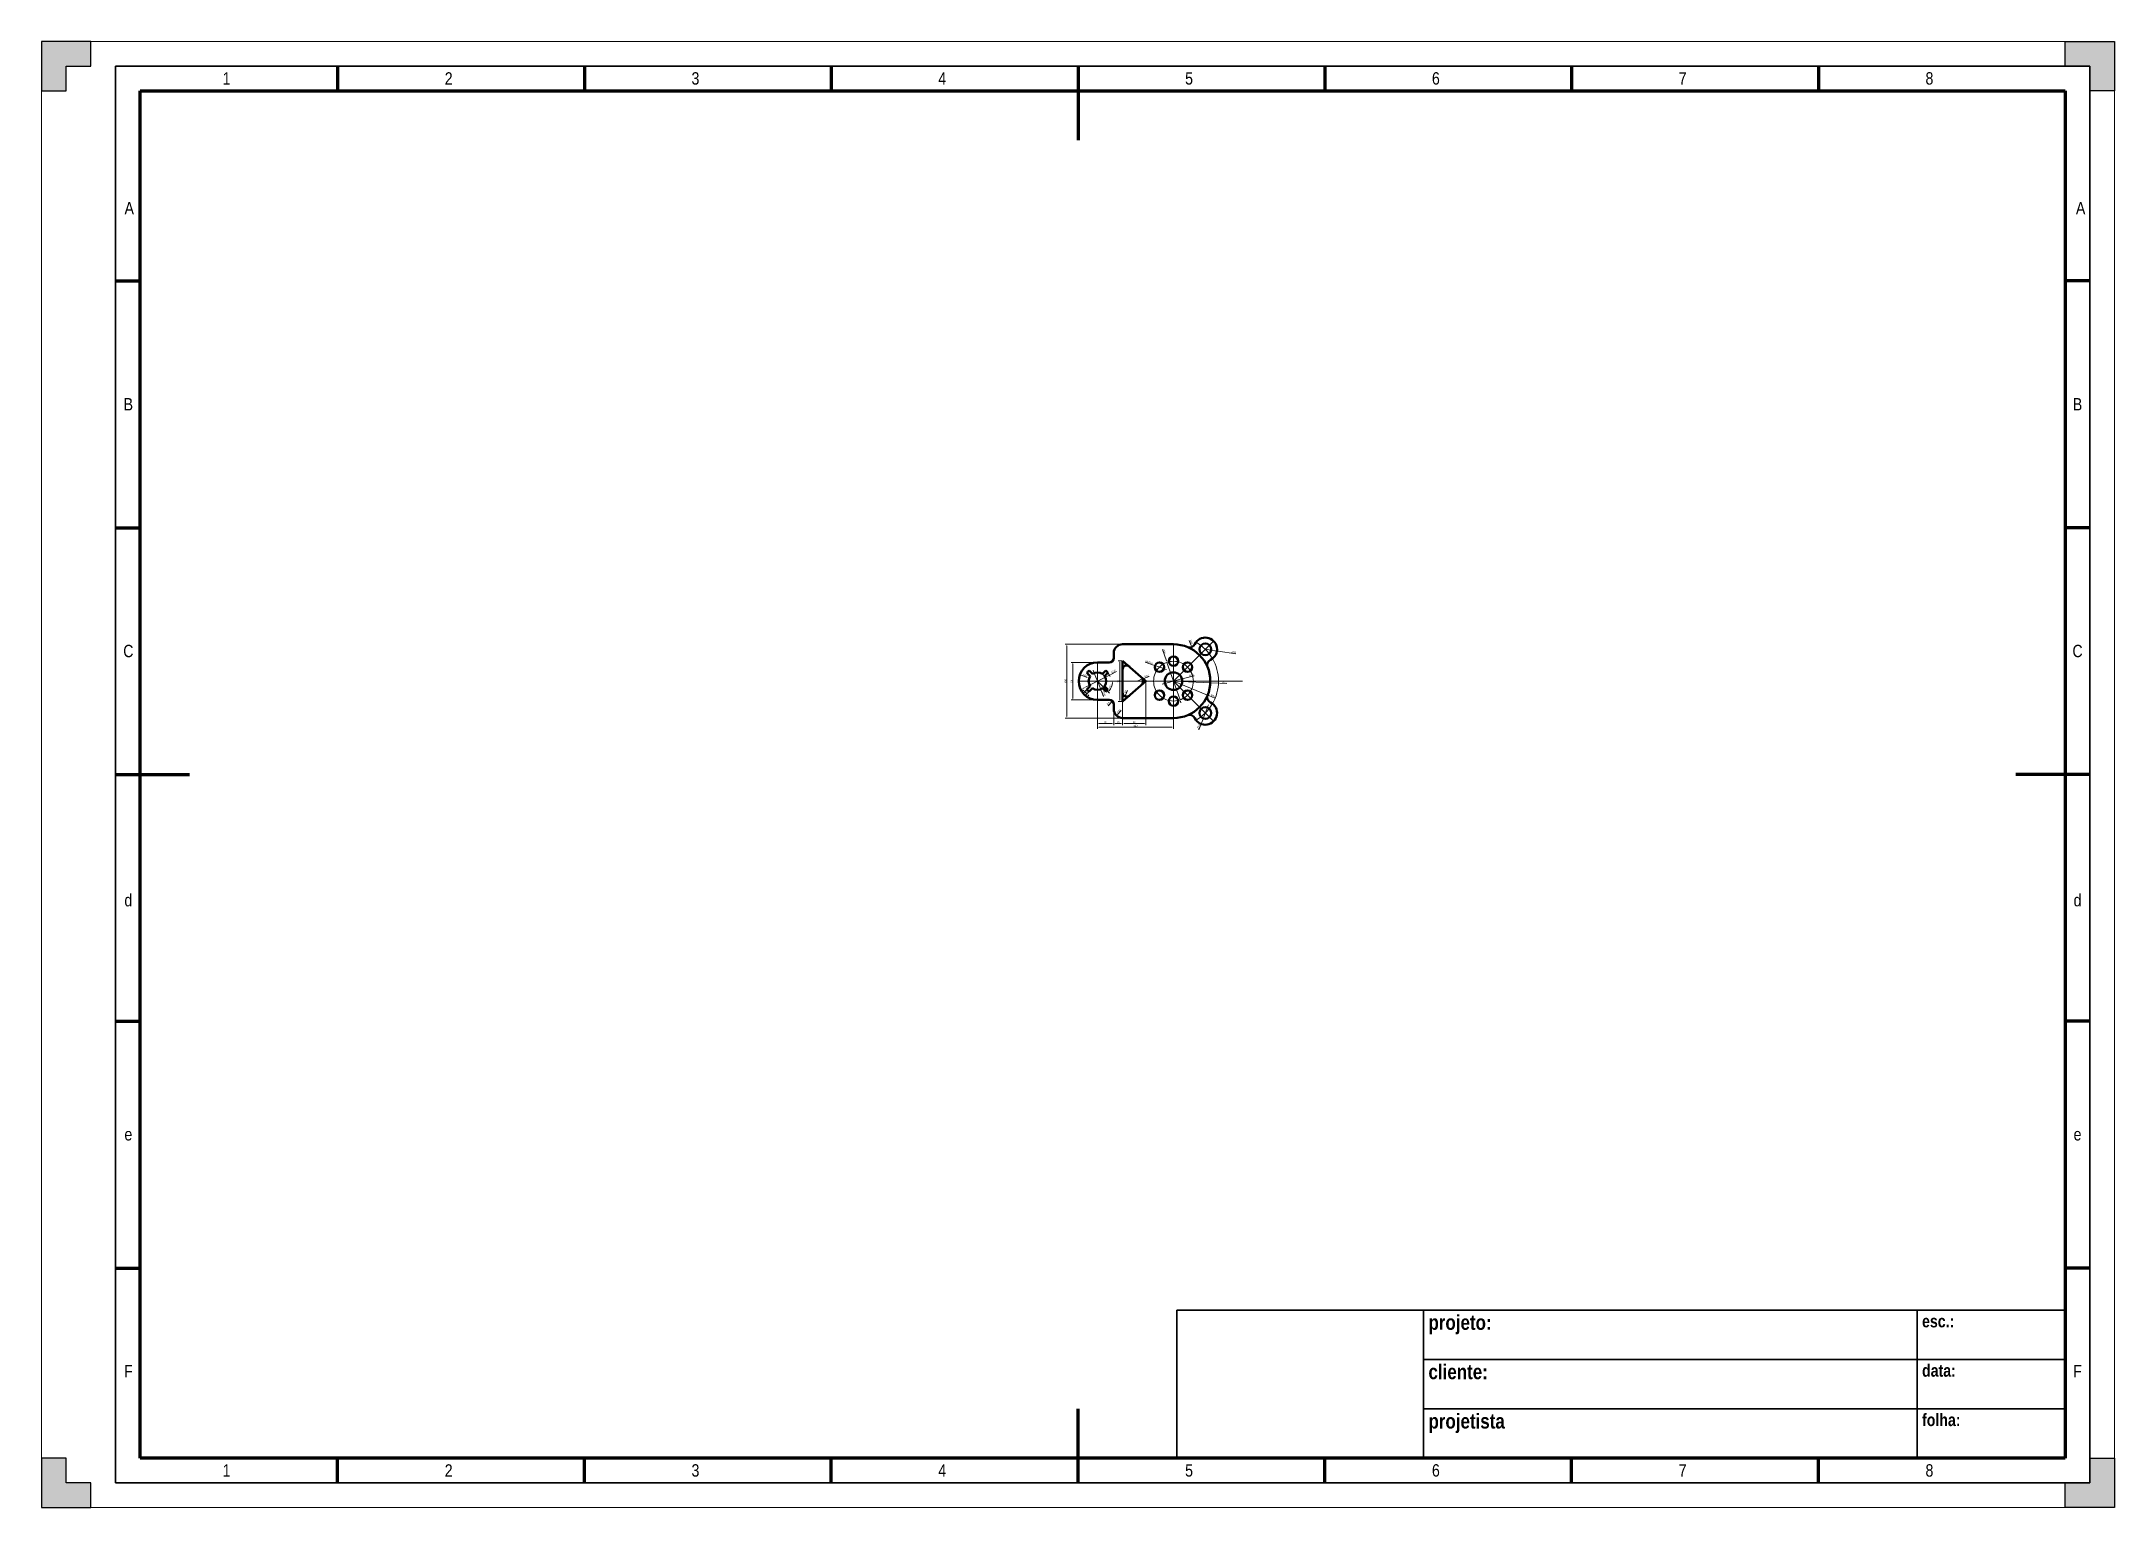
# Paper-space layout 'A3' of a CAD drawing. Header units: millimetres. Extents: x 2 to 422, y 25 to 322.
# The model-space entities are those that its viewports show. They can reach past a viewport. Long polylines and large blocks are cut down to what shows.
import ezdxf

# ---------------------------------------------------------------- set-up
doc = ezdxf.new("R2010")
doc.units = ezdxf.units.MM
doc.header["$PDMODE"] = 2
doc.linetypes.add('DASHDOTX2', pattern=[50.8, 25.4, -12.7, 0, -12.7])
for name, color, linetype, lineweight in [('Cotas', 246, 'Continuous', 18), ('Linha contorno', 7, 'Continuous', 50), ('Linha de folha', 106, 'Continuous', 18), ('Linha simetria', 170, 'DASHDOTX2', 18), ('Linha_MargemA2A3A4', 106, 'Continuous', 70), ('Linhade centro', 106, 'DASHDOTX2', 18), ('Marca_Centro', 106, 'Continuous', 70), ('Sistema_Malha', 106, 'Continuous', 35)]:
    doc.layers.add(name, color=color, linetype=linetype, lineweight=lineweight)
for name, color, linetype in [('Marca_corte', 7, 'Continuous'), ('texto_legenda', 174, 'Continuous'), ('VP', 30, 'Continuous')]:
    doc.layers.add(name, color=color, linetype=linetype)
doc.layers.get('VP').off()
doc.styles.add('Cotas', font='technic_.ttf')
doc.styles.add('Texto legenda', font='techb___.ttf')
doc.styles.add('Texto_Malha', font='technic_.ttf')
doc.dimstyles.new('COTASABNT', dxfattribs={"dimscale": 0, "dimtxt": 3, "dimasz": 2.5, "dimexe": 3, "dimexo": 1, "dimtad": 1, "dimtxsty": 'Cotas', "dimcen": 2.5, "dimclrd": 256, "dimclre": 256, "dimclrt": 256, "dimadec": 0, "dimazin": 0, "dimtfac": 1, "dimtmove": 0, "dimatfit": 3, "dimfxl": 1, "dimlwd": -1, "dimlwe": -1, "dimarcsym": 0})

# ---------------------------------------------------------------- blocks, each defined once
blk = doc.blocks.new('*D12')
at = {"layer": 'Cotas', "transparency": 16777216}
for p, q in [((5320.2, 3416.9), (5320.2, 3336.5)), ((5450.2, 3416.9), (5450.2, 3336.5)), ((5447.7, 3339.5), (5322.7, 3339.5))]:
    blk.add_line(p, q, dxfattribs=at)
for points in [[(5322.7, 3339.9), (5322.7, 3339), (5320.2, 3339.5)], [(5447.7, 3339.9), (5447.7, 3339), (5450.2, 3339.5)]]:
    blk.add_solid(points, dxfattribs=at)
at = {"layer": 'Defpoints', "color": 0, "transparency": 16777216}
for p in [(5320.2, 3417.9), (5450.2, 3417.9), (5320.2, 3339.5)]:
    blk.add_point(p, dxfattribs=at)
at = {"layer": 'Cotas', "transparency": 16777216, "insert": (5385.2, 3341.7), "char_height": 3, "attachment_point": 5, "style": 'Cotas'}
blk.add_mtext('130', dxfattribs=at)
blk = doc.blocks.new('*D15')
at = {"layer": 'Cotas', "transparency": 16777216}
for p, q in [((5320.2, 3384.9), (5320.2, 3342.6)), ((5348.2, 3368.9), (5348.2, 3342.6)), ((5322.7, 3345.6), (5345.7, 3345.6))]:
    blk.add_line(p, q, dxfattribs=at)
for points in [[(5322.7, 3346), (5322.7, 3345.1), (5320.2, 3345.6)], [(5345.7, 3346), (5345.7, 3345.1), (5348.2, 3345.6)]]:
    blk.add_solid(points, dxfattribs=at)
at = {"layer": 'Defpoints', "color": 0, "transparency": 16777216}
for p in [(5320.2, 3385.9), (5348.2, 3369.9), (5348.2, 3345.6)]:
    blk.add_point(p, dxfattribs=at)
at = {"layer": 'Cotas', "transparency": 16777216, "insert": (5334.2, 3347.7), "char_height": 3, "attachment_point": 5, "style": 'Cotas'}
blk.add_mtext('28', dxfattribs=at)
blk = doc.blocks.new('*D16')
at = {"layer": 'Cotas', "transparency": 16777216}
for p, q in [((5348.2, 3368.9), (5348.2, 3342.6)), ((5363.2, 3368.9), (5363.2, 3342.6)), ((5350.7, 3345.6), (5360.7, 3345.6))]:
    blk.add_line(p, q, dxfattribs=at)
for points in [[(5350.7, 3346), (5350.7, 3345.1), (5348.2, 3345.6)], [(5360.7, 3346), (5360.7, 3345.1), (5363.2, 3345.6)]]:
    blk.add_solid(points, dxfattribs=at)
at = {"layer": 'Defpoints', "color": 0, "transparency": 16777216}
for p in [(5348.2, 3369.9), (5363.2, 3369.9), (5363.2, 3345.6)]:
    blk.add_point(p, dxfattribs=at)
at = {"layer": 'Cotas', "transparency": 16777216, "insert": (5355.7, 3347.7), "char_height": 3, "attachment_point": 5, "style": 'Cotas'}
blk.add_mtext('15', dxfattribs=at)
blk = doc.blocks.new('*D28')
at = {"layer": 'Cotas', "transparency": 16777216}
for p, q in [((5362.2, 3452.9), (5355.7, 3452.9)), ((5358.7, 3385.4), (5358.7, 3450.4)), ((5362.2, 3382.9), (5355.7, 3382.9))]:
    blk.add_line(p, q, dxfattribs=at)
for points in [[(5358.3, 3450.4), (5359.2, 3450.4), (5358.7, 3452.9)], [(5358.3, 3385.4), (5359.2, 3385.4), (5358.7, 3382.9)]]:
    blk.add_solid(points, dxfattribs=at)
at = {"layer": 'Defpoints', "color": 0, "transparency": 16777216}
for p in [(5358.7, 3452.9), (5363.2, 3452.9), (5363.2, 3382.9)]:
    blk.add_point(p, dxfattribs=at)
at = {"layer": 'Cotas', "transparency": 16777216, "insert": (5356.6, 3417.9), "char_height": 3, "attachment_point": 5, "rotation": 90, "style": 'Cotas'}
blk.add_mtext('70', dxfattribs=at)
blk = doc.blocks.new('*D29')
at = {"layer": 'Cotas', "transparency": 16777216}
for p, q in [((5363.2, 3416.9), (5363.2, 3342.6)), ((5403.2, 3416.9), (5403.2, 3342.6)), ((5400.7, 3345.6), (5365.7, 3345.6))]:
    blk.add_line(p, q, dxfattribs=at)
for points in [[(5365.7, 3346), (5365.7, 3345.1), (5363.2, 3345.6)], [(5400.7, 3346), (5400.7, 3345.1), (5403.2, 3345.6)]]:
    blk.add_solid(points, dxfattribs=at)
at = {"layer": 'Defpoints', "color": 0, "transparency": 16777216}
for p in [(5363.2, 3417.9), (5403.2, 3417.9), (5363.2, 3345.6)]:
    blk.add_point(p, dxfattribs=at)
at = {"layer": 'Cotas', "transparency": 16777216, "insert": (5383.2, 3347.7), "char_height": 3, "attachment_point": 5, "style": 'Cotas'}
blk.add_mtext('40', dxfattribs=at)
blk = doc.blocks.new('*D30')
at = {"layer": 'Cotas', "transparency": 16777216}
blk.add_line((5361.1, 3367.8), (5354.4, 3361.1), dxfattribs=at)
blk.add_solid([(5354.1, 3361.4), (5354.7, 3360.8), (5352.6, 3359.3)], dxfattribs=at)
at = {"layer": 'Defpoints', "color": 0, "transparency": 16777216}
for p in [(5363.2, 3369.9), (5352.6, 3359.3)]:
    blk.add_point(p, dxfattribs=at)
at = {"layer": 'Cotas', "transparency": 16777216, "insert": (5357.1, 3366.9), "char_height": 3, "attachment_point": 5, "rotation": 45, "style": 'Cotas'}
blk.add_mtext('R15', dxfattribs=at)
blk = doc.blocks.new('*D31')
at = {"layer": 'Cotas', "transparency": 16777216}
blk.add_line((5338.4, 3376), (5344.1, 3381.8), dxfattribs=at)
blk.add_solid([(5343.8, 3382.1), (5344.4, 3381.5), (5345.9, 3383.6)], dxfattribs=at)
at = {"layer": 'Defpoints', "color": 0, "transparency": 16777216}
for p in [(5340.2, 3377.9), (5345.9, 3383.6)]:
    blk.add_point(p, dxfattribs=at)
at = {"layer": 'Cotas', "transparency": 16777216, "insert": (5338.8, 3379.6), "char_height": 3, "attachment_point": 5, "rotation": 44.8645, "style": 'Cotas'}
blk.add_mtext('R8', dxfattribs=at)
blk = doc.blocks.new('*D32')
at = {"layer": 'Cotas', "transparency": 16777216}
for p, q in [((5339.2, 3449.9), (5275.1, 3449.9)), ((5278.1, 3447.4), (5278.1, 3388.4)), ((5339.2, 3385.9), (5275.1, 3385.9))]:
    blk.add_line(p, q, dxfattribs=at)
for points in [[(5277.7, 3447.4), (5278.5, 3447.4), (5278.1, 3449.9)], [(5277.7, 3388.4), (5278.5, 3388.4), (5278.1, 3385.9)]]:
    blk.add_solid(points, dxfattribs=at)
at = {"layer": 'Defpoints', "color": 0, "transparency": 16777216}
for p in [(5340.2, 3449.9), (5278.1, 3385.9), (5340.2, 3385.9)]:
    blk.add_point(p, dxfattribs=at)
at = {"layer": 'Cotas', "transparency": 16777216, "insert": (5276, 3417.9), "char_height": 3, "attachment_point": 5, "rotation": 90, "style": 'Cotas'}
blk.add_mtext('64', dxfattribs=at)
blk = doc.blocks.new('*D33')
at = {"layer": 'Cotas', "transparency": 16777216}
for p, q in [((5362.2, 3480.9), (5265.1, 3480.9)), ((5268.1, 3357.4), (5268.1, 3478.4)), ((5362.2, 3354.9), (5265.1, 3354.9))]:
    blk.add_line(p, q, dxfattribs=at)
for points in [[(5267.7, 3478.4), (5268.5, 3478.4), (5268.1, 3480.9)], [(5267.7, 3357.4), (5268.5, 3357.4), (5268.1, 3354.9)]]:
    blk.add_solid(points, dxfattribs=at)
at = {"layer": 'Defpoints', "color": 0, "transparency": 16777216}
for p in [(5268.1, 3480.9), (5363.2, 3480.9), (5363.2, 3354.9)]:
    blk.add_point(p, dxfattribs=at)
at = {"layer": 'Cotas', "transparency": 16777216, "insert": (5265.9, 3417.9), "char_height": 3, "attachment_point": 5, "rotation": 90, "style": 'Cotas'}
blk.add_mtext('126', dxfattribs=at)
blk = doc.blocks.new('*D34')
at = {"layer": 'Cotas', "transparency": 16777216}
blk.add_line((5302.5, 3424.3), (5292.5, 3427.9), dxfattribs=at)
blk.add_solid([(5292.6, 3428.3), (5292.3, 3427.5), (5290.1, 3428.7)], dxfattribs=at)
at = {"layer": 'Defpoints', "color": 0, "transparency": 16777216}
for p in [(5290.1, 3428.7), (5320.2, 3417.9)]:
    blk.add_point(p, dxfattribs=at)
at = {"layer": 'Cotas', "transparency": 16777216, "insert": (5299.4, 3427.7), "char_height": 3, "attachment_point": 5, "rotation": 340.2278, "style": 'Cotas'}
blk.add_mtext('R32', dxfattribs=at)
blk = doc.blocks.new('*D35')
at = {"layer": 'Cotas', "transparency": 16777216}
for p, q in [((5313.7, 3434.2), (5312.8, 3436.5)), ((5314.6, 3431.8), (5325.8, 3404)), ((5330.8, 3391.6), (5326.8, 3401.7))]:
    blk.add_line(p, q, dxfattribs=at)
blk.add_arc((5320.2, 3417.9), 15, 280.4814, 50.7743, dxfattribs=at)
for points in [[(5314.1, 3434.3), (5313.3, 3434), (5314.6, 3431.8)], [(5327.2, 3401.8), (5326.4, 3401.5), (5325.8, 3404)]]:
    blk.add_solid(points, dxfattribs=at)
at = {"layer": 'Defpoints', "color": 0, "transparency": 16777216}
for p in [(5314.6, 3431.8), (5325.8, 3404)]:
    blk.add_point(p, dxfattribs=at)
at = {"layer": 'Cotas', "transparency": 16777216, "insert": (5331.4, 3396.3), "char_height": 3, "attachment_point": 5, "rotation": 291.9405, "style": 'Cotas'}
blk.add_mtext('∅30', dxfattribs=at)
blk = doc.blocks.new('*D36')
at = {"layer": 'Cotas', "transparency": 16777216}
for p, q in [((5297.5, 3406.3), (5295.3, 3405.2)), ((5299.7, 3407.5), (5340.7, 3428.4)), ((5352.9, 3434.5), (5343, 3429.5))]:
    blk.add_line(p, q, dxfattribs=at)
blk.add_arc((5320.2, 3417.9), 23, 19.5269, 36.2687, dxfattribs=at)
for points in [[(5297.3, 3406.7), (5297.7, 3406), (5299.7, 3407.5)], [(5342.8, 3429.9), (5343.2, 3429.1), (5340.7, 3428.4)]]:
    blk.add_solid(points, dxfattribs=at)
at = {"layer": 'Defpoints', "color": 0, "transparency": 16777216}
for p in [(5299.7, 3407.5), (5340.7, 3428.4)]:
    blk.add_point(p, dxfattribs=at)
at = {"layer": 'Cotas', "transparency": 16777216, "insert": (5348, 3434.6), "char_height": 3, "attachment_point": 5, "rotation": 27.0002, "style": 'Cotas'}
blk.add_mtext('∅46', dxfattribs=at)
blk = doc.blocks.new('*D37')
at = {"layer": 'Cotas', "transparency": 16777216}
for p, q in [((5401.9, 3450.2), (5416.3, 3445.3)), ((5433.8, 3439.4), (5418.6, 3444.5)), ((5436.1, 3438.6), (5438.5, 3437.8))]:
    blk.add_line(p, q, dxfattribs=at)
for points in [[(5416.4, 3445.7), (5416.1, 3444.9), (5418.6, 3444.5)], [(5436.3, 3439), (5436, 3438.2), (5433.8, 3439.4)]]:
    blk.add_solid(points, dxfattribs=at)
at = {"layer": 'Defpoints', "color": 0, "transparency": 16777216}
for p in [(5418.6, 3444.5), (5433.8, 3439.4)]:
    blk.add_point(p, dxfattribs=at)
at = {"layer": 'Cotas', "transparency": 16777216, "insert": (5408.6, 3450.3), "char_height": 3, "attachment_point": 5, "rotation": 341.1981, "style": 'Cotas'}
blk.add_mtext('6X∅16', dxfattribs=at)
blk = doc.blocks.new('*D38')
at = {"layer": 'Cotas', "transparency": 16777216}
for p, q in [((5450.2, 3417.9), (5508.6, 3394.2)), ((5521, 3389.1), (5510.9, 3393.2))]:
    blk.add_line(p, q, dxfattribs=at)
blk.add_solid([(5511.1, 3393.6), (5510.8, 3392.9), (5508.6, 3394.2)], dxfattribs=at)
at = {"layer": 'Defpoints', "color": 0, "transparency": 16777216}
for p in [(5450.2, 3417.9), (5508.6, 3394.2)]:
    blk.add_point(p, dxfattribs=at)
at = {"layer": 'Cotas', "transparency": 16777216, "insert": (5517.9, 3392.8), "char_height": 3, "attachment_point": 5, "rotation": 337.8733, "style": 'Cotas'}
blk.add_mtext('R63', dxfattribs=at)
blk = doc.blocks.new('*D39')
at = {"layer": 'Cotas', "transparency": 16777216}
for p, q in [((5504.7, 3472.4), (5524.5, 3469.4)), ((5557.1, 3464.5), (5526.9, 3469))]:
    blk.add_line(p, q, dxfattribs=at)
blk.add_solid([(5527, 3469.4), (5526.9, 3468.6), (5524.5, 3469.4)], dxfattribs=at)
at = {"layer": 'Defpoints', "color": 0, "transparency": 16777216}
for p in [(5504.7, 3472.4), (5524.5, 3469.4)]:
    blk.add_point(p, dxfattribs=at)
at = {"layer": 'Cotas', "transparency": 16777216, "insert": (5553.4, 3467.3), "char_height": 3, "attachment_point": 5, "rotation": 351.4874, "style": 'Cotas'}
blk.add_mtext('R20', dxfattribs=at)
blk = doc.blocks.new('*D40')
at = {"layer": 'Cotas', "transparency": 16777216}
blk.add_line((5477, 3487.5), (5480.5, 3478.6), dxfattribs=at)
blk.add_solid([(5480.9, 3478.7), (5480.1, 3478.4), (5481.4, 3476.2)], dxfattribs=at)
at = {"layer": 'Defpoints', "color": 0, "transparency": 16777216}
for p in [(5477.7, 3485.5), (5481.4, 3476.2)]:
    blk.add_point(p, dxfattribs=at)
at = {"layer": 'Cotas', "transparency": 16777216, "insert": (5480.3, 3485), "char_height": 3, "attachment_point": 5, "rotation": 291.3032, "style": 'Cotas'}
blk.add_mtext('R10', dxfattribs=at)
blk = doc.blocks.new('*D41')
at = {"layer": 'Cotas', "transparency": 16777216}
for p, q in [((5508.3, 3372.8), (5501.1, 3354.1)), ((5509.2, 3375.1), (5510.1, 3377.5)), ((5493.7, 3334.9), (5500.2, 3351.8))]:
    blk.add_line(p, q, dxfattribs=at)
for points in [[(5508.8, 3375.3), (5509.6, 3375), (5508.3, 3372.8)], [(5499.8, 3352), (5500.6, 3351.7), (5501.1, 3354.1)]]:
    blk.add_solid(points, dxfattribs=at)
at = {"layer": 'Defpoints', "color": 0, "transparency": 16777216}
for p in [(5508.3, 3372.8), (5501.1, 3354.1)]:
    blk.add_point(p, dxfattribs=at)
at = {"layer": 'Cotas', "transparency": 16777216, "insert": (5493.1, 3339.6), "char_height": 3, "attachment_point": 5, "rotation": 68.9513, "style": 'Cotas'}
blk.add_mtext('∅20', dxfattribs=at)
blk = doc.blocks.new('*D42')
at = {"layer": 'Cotas', "transparency": 16777216}
for p, q in [((5450.2, 3417.9), (5527.2, 3414.4)), ((5541.4, 3413.8), (5529.7, 3414.3))]:
    blk.add_line(p, q, dxfattribs=at)
blk.add_solid([(5529.7, 3414.7), (5529.6, 3413.9), (5527.2, 3414.4)], dxfattribs=at)
at = {"layer": 'Defpoints', "color": 0, "transparency": 16777216}
for p in [(5450.2, 3417.9), (5527.2, 3414.4)]:
    blk.add_point(p, dxfattribs=at)
at = {"layer": 'Cotas', "transparency": 16777216, "insert": (5537.5, 3416.1), "char_height": 3, "attachment_point": 5, "rotation": 357.4016, "style": 'Cotas'}
blk.add_mtext('R77', dxfattribs=at)
blk = doc.blocks.new('*D43')
at = {"layer": 'Cotas', "transparency": 16777216}
for p, q in [((5431.2, 3472.2), (5438.2, 3452.4)), ((5461.5, 3385.8), (5439, 3450)), ((5462.3, 3383.5), (5463.1, 3381.1))]:
    blk.add_line(p, q, dxfattribs=at)
for points in [[(5438.6, 3452.5), (5437.8, 3452.2), (5439, 3450)], [(5462.7, 3383.6), (5461.9, 3383.3), (5461.5, 3385.8)]]:
    blk.add_solid(points, dxfattribs=at)
at = {"layer": 'Defpoints', "color": 0, "transparency": 16777216}
for p in [(5439, 3450), (5461.5, 3385.8)]:
    blk.add_point(p, dxfattribs=at)
at = {"layer": 'Cotas', "transparency": 16777216, "insert": (5434.7, 3468.9), "char_height": 3, "attachment_point": 5, "rotation": 289.3259, "style": 'Cotas'}
blk.add_mtext('∅68', dxfattribs=at)
blk = doc.blocks.new('*D44')
at = {"layer": 'Cotas', "transparency": 16777216}
for p, q in [((5433.3, 3413.5), (5430.9, 3412.9)), ((5435.7, 3414.1), (5464.8, 3421.7)), ((5485.6, 3427.1), (5467.2, 3422.3))]:
    blk.add_line(p, q, dxfattribs=at)
for points in [[(5433.2, 3413.9), (5433.4, 3413.1), (5435.7, 3414.1)], [(5467.1, 3422.7), (5467.3, 3421.9), (5464.8, 3421.7)]]:
    blk.add_solid(points, dxfattribs=at)
at = {"layer": 'Defpoints', "color": 0, "transparency": 16777216}
for p in [(5435.7, 3414.1), (5464.8, 3421.7)]:
    blk.add_point(p, dxfattribs=at)
at = {"layer": 'Cotas', "transparency": 16777216, "insert": (5481, 3428.2), "char_height": 3, "attachment_point": 5, "rotation": 14.5808, "style": 'Cotas'}
blk.add_mtext('∅30', dxfattribs=at)
blk = doc.blocks.new('*D45')
at = {"layer": 'Cotas', "transparency": 16777216}
blk.add_line((5371.7, 3401.7), (5368.4, 3394.2), dxfattribs=at)
blk.add_solid([(5368, 3394.4), (5368.8, 3394.1), (5367.3, 3392)], dxfattribs=at)
at = {"layer": 'Defpoints', "color": 0, "transparency": 16777216}
for p in [(5367.3, 3392), (5370.2, 3398.3)]:
    blk.add_point(p, dxfattribs=at)
at = {"layer": 'Cotas', "transparency": 16777216, "insert": (5368.6, 3400), "char_height": 3, "attachment_point": 5, "rotation": 65.593, "style": 'Cotas'}
blk.add_mtext('R7', dxfattribs=at)
blk = doc.blocks.new('*D47')
at = {"layer": 'Cotas', "transparency": 16777216}
for p, q in [((5388.1, 3417.9), (5397.3, 3421.6)), ((5408.5, 3426.1), (5399.7, 3422.6))]:
    blk.add_line(p, q, dxfattribs=at)
blk.add_solid([(5399.5, 3422.9), (5399.8, 3422.2), (5397.3, 3421.6)], dxfattribs=at)
at = {"layer": 'Defpoints', "color": 0, "transparency": 16777216}
for p in [(5388.1, 3417.9), (5397.3, 3421.6)]:
    blk.add_point(p, dxfattribs=at)
at = {"layer": 'Cotas', "transparency": 16777216, "insert": (5404.5, 3426.8), "char_height": 3, "attachment_point": 5, "rotation": 21.7837, "style": 'Cotas'}
blk.add_mtext('R10', dxfattribs=at)
blk = doc.blocks.new('*D48')
at = {"layer": 'Cotas', "transparency": 16777216}
for p, q in [((5296.8, 3401.6), (5295, 3403.3)), ((5304.5, 3405.7), (5296.5, 3397.7)), ((5302.1, 3396.3), (5298.6, 3399.8)), ((5308, 3402.1), (5300, 3394.1)), ((5303.9, 3394.5), (5305.7, 3392.7))]:
    blk.add_line(p, q, dxfattribs=at)
for points in [[(5297.1, 3401.9), (5296.5, 3401.3), (5298.6, 3399.8)], [(5304.2, 3394.8), (5303.6, 3394.2), (5302.1, 3396.3)]]:
    blk.add_solid(points, dxfattribs=at)
at = {"layer": 'Defpoints', "color": 0, "transparency": 16777216}
for p in [(5305.2, 3406.4), (5308.7, 3402.8), (5298.6, 3399.8)]:
    blk.add_point(p, dxfattribs=at)
at = {"layer": 'Cotas', "transparency": 16777216, "insert": (5301.9, 3399.6), "char_height": 3, "attachment_point": 5, "rotation": 315, "style": 'Cotas'}
blk.add_mtext('5', dxfattribs=at)
blk = doc.blocks.new('*D49')
at = {"layer": 'Cotas', "transparency": 16777216}
blk.add_line((5337.2, 3400.9), (5340.6, 3397.6), dxfattribs=at)
blk.add_arc((5320.2, 3417.9), 25.8, 320.5609, 354.4391, dxfattribs=at)
for points in [[(5345.5, 3415.4), (5346.3, 3415.4), (5346, 3417.9)], [(5340.5, 3401.3), (5339.8, 3401.8), (5338.5, 3399.7)]]:
    blk.add_solid(points, dxfattribs=at)
at = {"layer": 'Defpoints', "color": 0, "transparency": 16777216}
for p in [(5288.2, 3417.9), (5330.8, 3407.3), (5342.6, 3405), (5513.2, 3417.9), (5336.5, 3401.7)]:
    blk.add_point(p, dxfattribs=at)
at = {"layer": 'Cotas', "transparency": 16777216, "insert": (5342.1, 3408.9), "char_height": 3, "attachment_point": 5, "rotation": 67.5, "style": 'Cotas'}
blk.add_mtext('45°', dxfattribs=at)

msp = doc.modelspace()

# ---------------------------------------------------------------- linework, layer by layer
at = {"layer": 'Linha contorno'}
for p, q in [((5450.242, 3480.92), (5363.242, 3480.92)), ((5320.242, 3449.92), (5340.242, 3449.92)), ((5348.242, 3465.92), (5348.242, 3457.92)), ((5363.242, 3417.92), (5363.242, 3452.92)), ((5403.242, 3417.92), (5363.242, 3452.92)), ((5308.016, 3426.611), (5302.307, 3432.319)), ((5308.016, 3409.23), (5302.307, 3403.521)), ((5311.552, 3430.146), (5305.843, 3435.855)), ((5311.552, 3405.694), (5305.843, 3399.985)), ((5328.933, 3430.146), (5334.641, 3435.855)), ((5328.933, 3405.694), (5334.641, 3399.985)), ((5332.468, 3426.611), (5338.177, 3432.319)), ((5332.468, 3409.23), (5338.177, 3403.521)), ((5363.242, 3417.92), (5363.242, 3382.92)), ((5363.242, 3382.92), (5403.242, 3417.92)), ((5320.242, 3385.92), (5340.242, 3385.92)), ((5348.242, 3369.92), (5348.242, 3377.92)), ((5450.242, 3354.92), (5363.242, 3354.92))]:
    msp.add_line(p, q, dxfattribs=at)
for centre, radius in [((5504.689, 3472.367), 10), ((5426.206, 3441.956), 8), ((5450.242, 3451.92), 8), ((5474.284, 3441.962), 8), ((5450.242, 3417.92), 15), ((5426.2, 3393.878), 8), ((5450.242, 3383.92), 8), ((5474.284, 3393.878), 8), ((5504.689, 3363.473), 10)]:
    msp.add_circle(centre, radius, dxfattribs=at)
for centre, radius, start, end in [((5363.242, 3465.92), 15, 90, 180), ((5450.242, 3417.92), 63, 270, 90), ((5477.738, 3485.544), 10, 247.873349, 333.945906), ((5504.689, 3472.367), 20, 296.054094, 153.945906), ((5320.242, 3417.92), 32, 90, 270), ((5340.242, 3457.92), 8, 270, 0), ((5370.242, 3437.494), 7, 48.814075, 180), ((5517.866, 3445.416), 10, 116.054094, 202.126651), ((5320.242, 3417.92), 23, 128.759869, 141.240131), ((5320.242, 3417.92), 23, 218.759869, 231.240131), ((5320.242, 3417.92), 15, 144.594068, 215.405932), ((5320.242, 3417.92), 15, 54.594068, 125.405932), ((5320.242, 3417.92), 15, 234.594068, 305.405932), ((5320.242, 3417.92), 15, 324.594068, 35.405932), ((5320.242, 3417.92), 23, 38.759869, 51.240131), ((5320.242, 3417.92), 23, 308.759869, 321.240131), ((5388.056, 3417.92), 10, 311.185925, 48.814075), ((5340.242, 3377.92), 8, 0, 90), ((5363.242, 3369.92), 15, 180, 270), ((5370.242, 3398.346), 7, 180, 311.185925), ((5504.689, 3363.473), 20, 206.054094, 63.945906), ((5517.866, 3390.424), 10, 157.873349, 243.945906), ((5477.738, 3350.296), 10, 26.054094, 112.126651)]:
    msp.add_arc(centre, radius, start, end, dxfattribs=at)
at = {"layer": 'Linha simetria', "ltscale": 0.5}
for p, q in [((5320.242, 3417.92), (5320.242, 3449.92)), ((5288.242, 3417.92), (5568.242, 3417.92)), ((5320.242, 3417.92), (5320.242, 3385.92))]:
    msp.add_line(p, q, dxfattribs=at)
at = {"layer": 'Linhade centro'}
for q in [(5518.831, 3486.509), (5450.242, 3480.92), (5450.242, 3354.92)]:
    msp.add_line((5450.242, 3417.92), q, dxfattribs=at)
at = {"layer": 'Linhade centro', "ltscale": 0.5}
for p, q in [((5320.242, 3417.92), (5338.898, 3399.264)), ((5450.242, 3417.92), (5518.831, 3349.331))]:
    msp.add_line(p, q, dxfattribs=at)
at = {"layer": 'Linhade centro', "ltscale": 0.25}
msp.add_circle((5450.242, 3417.92), 34, dxfattribs=at)
at = {"layer": 'Linhade centro'}
msp.add_arc((5450.242, 3417.92), 77, 300.075825, 59.924175, dxfattribs=at)

# ---------------------------------------------------------------- dimensions: what is measured, and where the dimension line sits
at = {"layer": 'Cotas'}
for base, p1, p2, picture, middle in [((5268.086, 3480.92), (5363.242, 3354.92), (5363.242, 3480.92), '*D33', (5265.935, 3417.92)), ((5278.123, 3385.92), (5340.242, 3449.92), (5340.242, 3385.92), '*D32', (5275.972, 3417.92)), ((5358.735, 3452.92), (5363.242, 3382.92), (5363.242, 3452.92), '*D28', (5356.584, 3417.92))]:
    dim = msp.add_linear_dim(base=base, p1=p1, p2=p2, angle=90, dimstyle='COTASABNT', override={"dimscale": 1}, dxfattribs=at)
    dim.commit()
    dim.dimension.update_dxf_attribs({"geometry": picture, "text_midpoint": middle})
for p1, p2, picture, middle in [((5461.494, 3385.836), (5438.99, 3450.004), '*D43', (5432.608, 3468.203)), ((5435.725, 3414.144), (5464.759, 3421.696), '*D44', (5481.596, 3426.076)), ((5508.281, 3372.806), (5501.098, 3354.14), '*D41', (5495.178, 3338.759))]:
    dim = msp.add_diameter_dim_2p(p1=p1, p2=p2, dimstyle='COTASABNT', override={"dimscale": 1}, dxfattribs=at)
    dim.commit()
    dim.dimension.update_dxf_attribs({"geometry": picture, "text_midpoint": middle, "dimtype": 163})
for center, mpoint, picture, middle in [((5477.738, 3485.544), (5481.371, 3476.227), '*D40', (5478.273, 3484.171)), ((5504.689, 3472.367), (5524.469, 3469.407), '*D39', (5553.086, 3465.123)), ((5320.242, 3417.92), (5290.129, 3428.745), '*D34', (5298.689, 3425.668)), ((5370.242, 3398.346), (5367.35, 3391.972), '*D45', (5370.581, 3399.093)), ((5450.242, 3417.92), (5527.163, 3414.429), '*D42', (5537.415, 3413.964)), ((5340.242, 3377.92), (5345.912, 3383.563), '*D31', (5340.363, 3378.041)), ((5363.242, 3369.92), (5352.635, 3359.313), '*D30', (5358.658, 3365.336))]:
    dim = msp.add_radius_dim(center=center, mpoint=mpoint, dimstyle='COTASABNT', override={"dimscale": 1}, dxfattribs=at)
    dim.commit()
    dim.dimension.update_dxf_attribs({"geometry": picture, "text_midpoint": middle, "dimtype": 164})
for p1, p2, picture, middle in [((5299.749, 3407.478), (5340.735, 3428.362), '*D36', (5348.018, 3434.583)), ((5314.637, 3431.834), (5325.847, 3404.006), '*D35', (5331.355, 3396.331))]:
    dim = msp.add_diameter_dim_2p(p1=p1, p2=p2, dimstyle='COTASABNT', override={"dimscale": 1}, dxfattribs=at)
    dim.commit()
    dim.dimension.update_dxf_attribs({"geometry": picture, "text_midpoint": middle})
dim = msp.add_diameter_dim_2p(p1=(5433.779, 3439.377), p2=(5418.633, 3444.534), text='6X<>', dimstyle='COTASABNT', override={"dimscale": 1}, dxfattribs=at)
dim.commit()
dim.dimension.update_dxf_attribs({"geometry": '*D37', "text_midpoint": (5408.632, 3450.302)})
dim = msp.add_angular_dim_2l(base=(5342.558, 3405.036), line1=((5288.242, 3417.92), (5513.242, 3417.92)), line2=((5336.506, 3401.657), (5330.849, 3407.313)), dimstyle='COTASABNT', override={"dimscale": 1}, dxfattribs=at)
dim.commit()
dim.dimension.update_dxf_attribs({"geometry": '*D49', "text_midpoint": (5342.053, 3408.886)})
dim = msp.add_aligned_dim(p1=(5308.697, 3402.84), p2=(5305.162, 3406.375), distance=9.307, dimstyle='COTASABNT', override={"dimscale": 1}, dxfattribs=at)
dim.commit()
dim.dimension.update_dxf_attribs({"geometry": '*D48', "text_midpoint": (5301.876, 3399.554)})
for base, p1, p2, picture, middle in [((5320.242, 3339.457), (5450.242, 3417.92), (5320.242, 3417.92), '*D12', (5385.242, 3341.65)), ((5363.242, 3345.555), (5403.242, 3417.92), (5363.242, 3417.92), '*D29', (5383.242, 3347.706)), ((5348.242, 3345.555), (5320.242, 3385.92), (5348.242, 3369.92), '*D15', (5334.242, 3347.708)), ((5363.242, 3345.555), (5348.242, 3369.92), (5363.242, 3369.92), '*D16', (5355.742, 3347.715))]:
    dim = msp.add_linear_dim(base=base, p1=p1, p2=p2, dimstyle='COTASABNT', override={"dimscale": 1}, dxfattribs=at)
    dim.commit()
    dim.dimension.update_dxf_attribs({"geometry": picture, "text_midpoint": middle})
for center, mpoint, picture, middle in [((5388.056, 3417.92), (5397.342, 3421.631), '*D47', (5404.461, 3426.793)), ((5450.242, 3417.92), (5508.602, 3394.191), '*D38', (5517.946, 3392.759))]:
    dim = msp.add_radius_dim(center=center, mpoint=mpoint, dimstyle='COTASABNT', override={"dimscale": 1}, dxfattribs=at)
    dim.commit()
    dim.dimension.update_dxf_attribs({"geometry": picture, "text_midpoint": middle})

psp = doc.layouts.new('A3')

# ---------------------------------------------------------------- hatches: boundary and pattern name
at = {"layer": 'Marca_corte'}
h = psp.add_hatch(color=256, dxfattribs=at)
h.dxf.hatch_style = 1
h.paths.add_polyline_path([(7.21, 35.21), (2.21, 35.21), (2.21, 25.21), (12.21, 25.21), (12.21, 30.21), (7.21, 30.21)])
h.paths.add_polyline_path([(12.21, 322.21), (2.21, 322.21), (2.21, 312.21), (7.21, 312.21), (7.21, 317.21), (12.21, 317.21)])
h.paths.add_polyline_path([(422.21, 322.21), (412.21, 322.21), (412.21, 317.21), (417.21, 317.21), (417.21, 312.21), (422.21, 312.21)])
h.paths.add_polyline_path([(422.21, 35.21), (417.21, 35.21), (417.21, 30.21), (412.21, 30.21), (412.21, 25.21), (422.21, 25.21)])

# ---------------------------------------------------------------- linework, layer by layer
at = {"layer": 'Linha de folha'}
for p, q in [((2.21, 25.21), (2.21, 322.21)), ((2.21, 322.21), (422.21, 322.21)), ((422.21, 322.21), (422.21, 25.21)), ((422.21, 25.21), (2.21, 25.21))]:
    psp.add_line(p, q, dxfattribs=at)
at = {"layer": 'Linha_MargemA2A3A4'}
for p, q in [((22.21, 35.21), (22.21, 312.21)), ((22.21, 312.21), (412.21, 312.21)), ((412.21, 312.21), (412.21, 35.21)), ((412.21, 35.21), (22.21, 35.21))]:
    psp.add_line(p, q, dxfattribs=at)
at = {"layer": 'Marca_Centro'}
for p, q in [((62.21, 317.21), (62.21, 312.21)), ((112.21, 317.21), (112.21, 312.21)), ((162.21, 317.21), (162.21, 312.21)), ((212.21, 317.21), (212.21, 302.21)), ((262.21, 317.21), (262.21, 312.21)), ((312.21, 317.21), (312.21, 312.21)), ((362.21, 317.21), (362.21, 312.21)), ((17.21, 273.71), (22.21, 273.71)), ((417.21, 273.71), (412.21, 273.71)), ((17.21, 223.71), (22.21, 223.71)), ((417.21, 223.71), (412.21, 223.71)), ((17.21, 173.71), (32.21, 173.71)), ((417.21, 173.71), (402.21, 173.71)), ((417.21, 173.71), (402.21, 173.71)), ((17.21, 123.71), (22.21, 123.71)), ((417.21, 123.71), (412.21, 123.71)), ((17.21, 73.71), (22.21, 73.71)), ((417.21, 73.71), (412.21, 73.71)), ((212.21, 30.21), (212.21, 45.21)), ((212.21, 30.21), (212.21, 45.21)), ((62.21, 30.21), (62.21, 35.21)), ((112.21, 30.21), (112.21, 35.21)), ((162.21, 30.21), (162.21, 35.21)), ((262.21, 30.21), (262.21, 35.21)), ((312.21, 30.21), (312.21, 35.21)), ((362.21, 30.21), (362.21, 35.21))]:
    psp.add_line(p, q, dxfattribs=at)
at = {"layer": 'Marca_corte'}
for points in [[(2.21, 312.21), (7.21, 312.21), (7.21, 317.21), (12.21, 317.21), (12.21, 322.21), (2.21, 322.21)], [(422.21, 312.21), (417.21, 312.21), (417.21, 317.21), (412.21, 317.21), (412.21, 322.21), (422.21, 322.21)], [(12.21, 25.21), (12.21, 30.21), (7.21, 30.21), (7.21, 35.21), (2.21, 35.21), (2.21, 25.21)], [(412.21, 25.21), (412.21, 30.21), (417.21, 30.21), (417.21, 35.21), (422.21, 35.21), (422.21, 25.21)]]:
    psp.add_lwpolyline(points, close=True, dxfattribs=at)
at = {"layer": 'Sistema_Malha'}
for p, q in [((22.21, 317.21), (17.21, 317.21)), ((17.21, 317.21), (17.21, 312.21)), ((22.21, 317.21), (412.21, 317.21)), ((412.21, 317.21), (417.21, 317.21)), ((417.21, 317.21), (417.21, 312.21)), ((17.21, 35.21), (17.21, 312.21)), ((417.21, 312.21), (417.21, 35.21)), ((412.21, 65.21), (232.21, 65.21)), ((232.21, 65.21), (232.21, 35.21)), ((282.21, 65.21), (282.21, 35.21)), ((382.21, 35.21), (382.21, 65.21)), ((412.21, 55.21), (282.21, 55.21)), ((412.21, 45.21), (282.21, 45.21)), ((17.21, 35.21), (17.21, 30.21)), ((417.21, 35.21), (417.21, 30.21)), ((17.21, 30.21), (22.21, 30.21)), ((412.21, 30.21), (22.21, 30.21)), ((417.21, 30.21), (412.21, 30.21))]:
    psp.add_line(p, q, dxfattribs=at)

# ---------------------------------------------------------------- texts
at = {"layer": 'Sistema_Malha', "char_height": 2.5, "style": 'Texto_Malha'}
for s, width, insert, attachment_point in [('1', 45, (39.71, 314.71), 5), ('2', 45, (84.71, 314.71), 5), ('3', 45, (134.71, 314.71), 5), ('4', 45, (184.71, 314.71), 5), ('5', 45, (234.71, 314.71), 5), ('6', 45, (284.71, 314.71), 5), ('7', 45, (334.71, 314.71), 5), ('8', 45, (384.71, 314.71), 5), ('\\P\\P\\P\\PA', 5, (20.95, 306.36), 3), ('\\P\\P\\P\\PA', 5, (414.38, 306.36), 1), ('B', 5, (19.81, 248.71), 5), ('B', 5, (414.71, 248.71), 5), ('C', 5, (19.81, 198.71), 5), ('C', 5, (414.71, 198.71), 5), ('d', 5, (19.81, 148.23), 5), ('d', 5, (414.71, 148.23), 5), ('e', 5, (19.81, 100.8), 5), ('e', 5, (414.71, 100.8), 5), ('F', 5, (19.81, 52.85), 5), ('F', 5, (414.71, 52.85), 5), ('1', 45, (39.71, 32.71), 5), ('2', 45, (84.71, 32.71), 5), ('3', 45, (134.71, 32.71), 5), ('4', 45, (184.71, 32.71), 5), ('5', 45, (234.71, 32.71), 5), ('6', 45, (284.71, 32.71), 5), ('7', 45, (334.71, 32.71), 5), ('8', 45, (384.71, 32.71), 5)]:
    psp.add_mtext_dynamic_manual_height_columns(s, width=width, gutter_width=12.5, heights=[0], dxfattribs=dict(at, insert=insert, attachment_point=attachment_point))
at = {"layer": 'texto_legenda', "attachment_point": 1, "style": 'Texto legenda'}
for s, width, insert, char_height in [('\\pxt4;projeto:', 100, (283.21, 64.21), 3), ('esc.:', 30, (383.21, 64.21), 2.5), ('\\pxt4;cliente:', 100, (283.21, 54.21), 3), ('data:', 30, (383.21, 54.21), 2.5), ('\\pxt4;projetista', 100, (283.21, 44.21), 3), ('folha:', 30, (383.21, 44.21), 2.5)]:
    psp.add_mtext_dynamic_manual_height_columns(s, width=width, gutter_width=12.5, heights=[0], dxfattribs=dict(at, insert=insert, char_height=char_height))

# ---------------------------------------------------------------- viewports
at = {"layer": 'VP'}
psp.add_viewport(center=(217.21, 188.71), size=(390, 247), view_center_point=(5329.235, 3384.944), view_height=2084.20488, dxfattribs=at)

doc.saveas('drawing.dxf')
